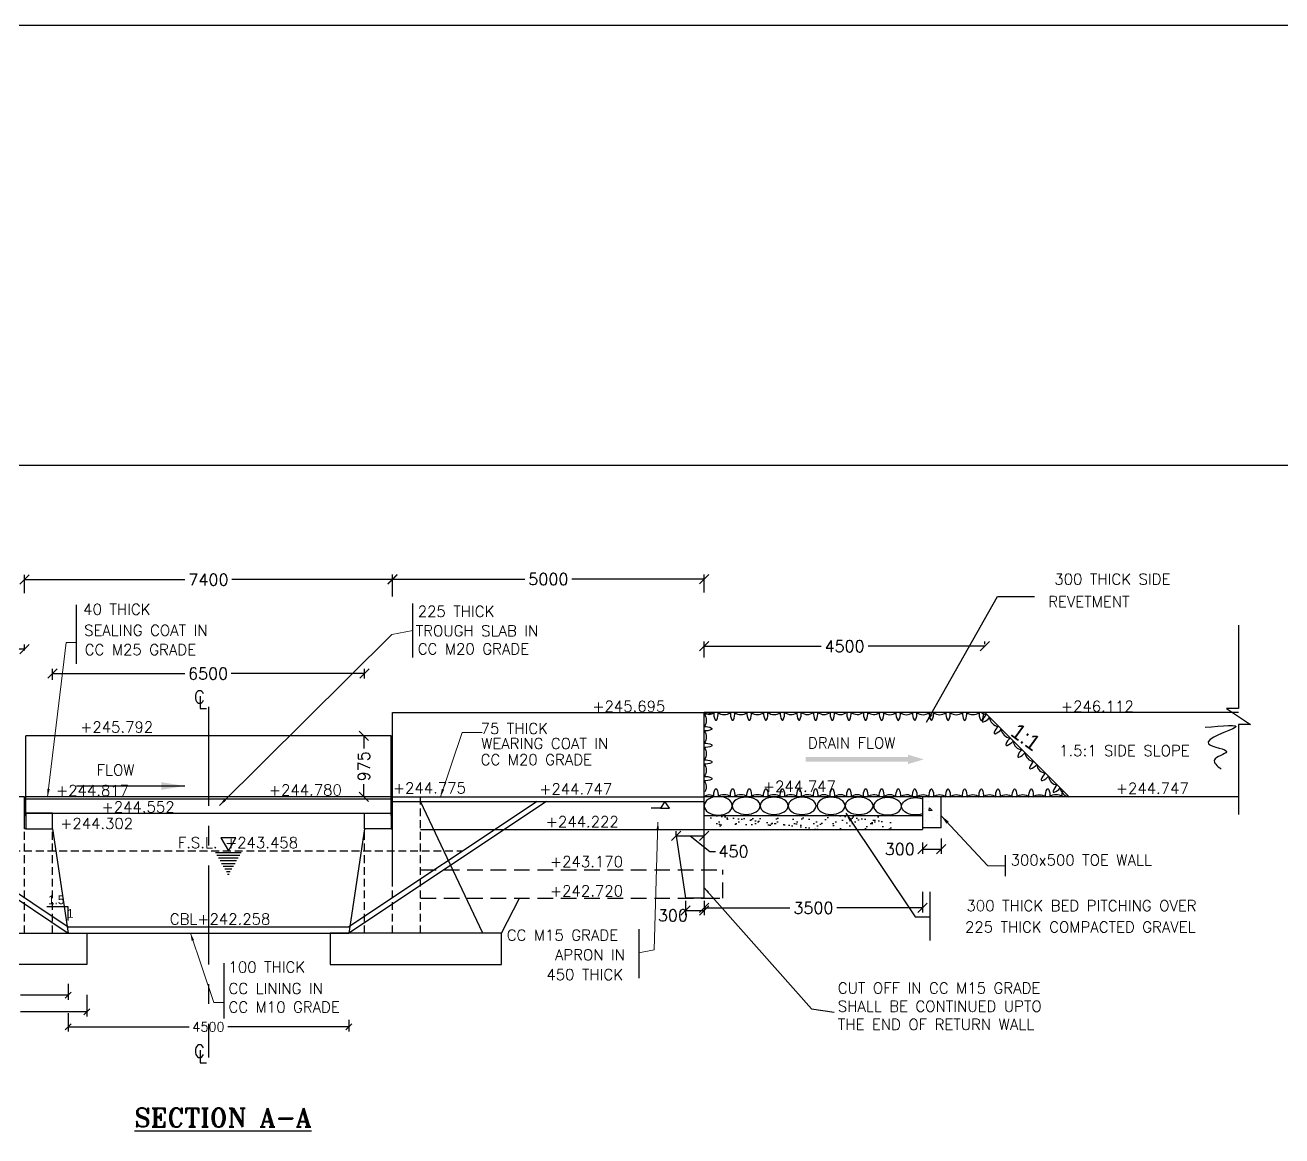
# Model space of a CAD drawing. Header units: inches. Extents: x 97621 to 324919, y -325081 to 89240.
# Drawn here: x 156350 to 176502, y -48402 to -30594 of the extents above; entities that cross this region are included whole.
import ezdxf
from ezdxf.enums import TextEntityAlignment as Align

# ---------------------------------------------------------------- set-up
doc = ezdxf.new("R2010")
doc.units = ezdxf.units.IN
doc.header["$LTSCALE"] = 100
doc.header["$MEASUREMENT"] = 0
doc.header["$PDMODE"] = 3
doc.linetypes.add('CENTER', pattern=[50.8, 31.75, -6.35, 6.35, -6.35])
doc.linetypes.add('DASHED2', pattern=[0.375, 0.25, -0.125])
for name, color, linetype in [('Center Line', 7, 'CENTER'), ('Dim', 7, 'Continuous'), ('HATCH', 8, 'Continuous'), ('HIDDEN LIGHT', 31, 'DASHED2'), ('Text', 7, 'Continuous')]:
    doc.layers.add(name, color=color, linetype=linetype)
doc.styles.add('ROMANS', font='romans')
doc.styles.add('ROMANT', font='romant')
doc.styles.get("Standard").update_dxf_attribs({"font": ''})
doc.styles.get('Standard').set_extended_font_data('Univers Extended')
doc.dimstyles.new('Raj-75', dxfattribs={"dimscale": 75, "dimtxt": 2, "dimasz": 1.25, "dimexe": 1, "dimexo": 0.625, "dimtad": 0, "dimtxsty": 'ROMANS', "dimblk": 'OBLIQUE', "dimcen": 1.25, "dimclrd": 256, "dimclre": 256, "dimclrt": 256, "dimadec": 0, "dimazin": 0, "dimtfac": 1, "dimtmove": 1, "dimatfit": 3, "dimfxl": 1, "dimlwd": -1, "dimlwe": -1, "dimarcsym": 0})
doc.dimstyles.new('SUR', dxfattribs={"dimscale": 50, "dimtxt": 2.5, "dimasz": 2.5, "dimexe": 1.5, "dimexo": 1.5, "dimtad": 1, "dimzin": 12, "dimtxsty": 'ROMANS', "dimcen": 2.5, "dimadec": 0, "dimazin": 0, "dimtfac": 1, "dimtmove": 0, "dimatfit": 3, "dimfxl": 1, "dimlwd": 15, "dimlwe": 15, "dimarcsym": 0})

# ---------------------------------------------------------------- blocks, each defined once
blk = doc.blocks.new('_Oblique')
at = {"color": 0, "linetype": 'ByBlock', "lineweight": -2}
blk.add_line((-0.5, -0.5), (0.5, 0.5), dxfattribs=at)
blk = doc.blocks.new('*D89')
at = {"layer": 'Defpoints', "color": 0, "ltscale": 5, "transparency": 16777216}
for p in [(550, -2566), (-2200, -2718), (-2200, -2884)]:
    blk.add_point(p, dxfattribs=at)
at = {"layer": 'Dim', "ltscale": 5, "transparency": 16777216}
for p, q in [((550, -2612), (550, -2959)), ((-2200, -2765), (-2200, -2959)), ((-2200, -2884), (-1136, -2884)), ((550, -2884), (-514, -2884))]:
    blk.add_line(p, q, dxfattribs=at)
at = {"layer": 'Dim', "ltscale": 5, "transparency": 16777216, "xscale": 93.75, "yscale": 93.75, "zscale": 93.75, "rotation": 180}
blk.add_blockref('_Oblique', (-2200, -2884), dxfattribs=at)
at = {"layer": 'Dim', "ltscale": 5, "transparency": 16777216, "xscale": 93.75, "yscale": 93.75, "zscale": 93.75}
blk.add_blockref('_Oblique', (550, -2884), dxfattribs=at)
at = {"layer": 'Dim', "ltscale": 5, "transparency": 16777216, "insert": (-825, -2884), "char_height": 150, "attachment_point": 5, "style": 'ROMANS'}
blk.add_mtext('2750', dxfattribs=at)
blk = doc.blocks.new('*D90')
at = {"layer": 'Defpoints', "color": 0, "ltscale": 5, "transparency": 16777216}
for p in [(-1900, -2418), (250, -2390), (-1900, -2616)]:
    blk.add_point(p, dxfattribs=at)
at = {"layer": 'Dim', "ltscale": 5, "transparency": 16777216}
for p, q in [((-1900, -2465), (-1900, -2691)), ((-1900, -2616), (-1136, -2616)), ((250, -2616), (-514, -2616)), ((250, -2437), (250, -2691))]:
    blk.add_line(p, q, dxfattribs=at)
at = {"layer": 'Dim', "ltscale": 5, "transparency": 16777216, "xscale": 93.75, "yscale": 93.75, "zscale": 93.75, "rotation": 180}
blk.add_blockref('_Oblique', (-1900, -2616), dxfattribs=at)
at = {"layer": 'Dim', "ltscale": 5, "transparency": 16777216, "xscale": 93.75, "yscale": 93.75, "zscale": 93.75}
blk.add_blockref('_Oblique', (250, -2616), dxfattribs=at)
at = {"layer": 'Dim', "ltscale": 5, "transparency": 16777216, "insert": (-825, -2616), "char_height": 150, "attachment_point": 5, "style": 'ROMANS'}
blk.add_mtext('2150', dxfattribs=at)
blk = doc.blocks.new('*D8')
at = {"layer": 'Defpoints', "color": 0, "transparency": 16777216}
for p in [(156340, -40597), (156340, -40669), (151340, -40827)]:
    blk.add_point(p, dxfattribs=at)
at = {"layer": 'Dim', "transparency": 16777216}
for p, q in [((151340, -40780), (151340, -40522)), ((151340, -40597), (153463, -40597)), ((156340, -40597), (154217, -40597)), ((156340, -40622), (156340, -40522))]:
    blk.add_line(p, q, dxfattribs=at)
at = {"layer": 'Dim', "transparency": 16777216, "xscale": 150, "yscale": 150, "zscale": 150, "rotation": 180}
blk.add_blockref('_Oblique', (151340, -40597), dxfattribs=at)
at = {"layer": 'Dim', "transparency": 16777216, "xscale": 150, "yscale": 150, "zscale": 150}
blk.add_blockref('_Oblique', (156340, -40597), dxfattribs=at)
at = {"layer": 'Dim', "transparency": 16777216, "insert": (153840, -40597), "char_height": 187.5, "attachment_point": 5, "style": 'ROMANS'}
blk.add_mtext('5000', dxfattribs=at)
blk = doc.blocks.new('*D9')
at = {"layer": 'Defpoints', "color": 0, "transparency": 16777216}
for p in [(161790, -40990), (156790, -41135), (161790, -41114)]:
    blk.add_point(p, dxfattribs=at)
at = {"layer": 'Dim', "transparency": 16777216}
for p, q in [((156790, -41089), (156790, -40915)), ((156790, -40990), (158911, -40990)), ((161790, -40990), (159656, -40990)), ((161790, -41068), (161790, -40915))]:
    blk.add_line(p, q, dxfattribs=at)
at = {"layer": 'Dim', "transparency": 16777216, "xscale": 150, "yscale": 150, "zscale": 150, "rotation": 180}
blk.add_blockref('_Oblique', (156790, -40990), dxfattribs=at)
at = {"layer": 'Dim', "transparency": 16777216, "xscale": 150, "yscale": 150, "zscale": 150}
blk.add_blockref('_Oblique', (161790, -40990), dxfattribs=at)
at = {"layer": 'Dim', "transparency": 16777216, "insert": (159284, -40990), "char_height": 187.5, "attachment_point": 5, "style": 'ROMANS'}
blk.add_mtext('6500', dxfattribs=at)
blk = doc.blocks.new('*D10')
at = {"layer": 'Defpoints', "color": 0, "transparency": 16777216}
for p in [(167240, -39476), (162240, -39704), (167240, -39738)]:
    blk.add_point(p, dxfattribs=at)
at = {"layer": 'Dim', "transparency": 16777216}
for p, q in [((162240, -39657), (162240, -39401)), ((162240, -39476), (164363, -39476)), ((167240, -39476), (165117, -39476)), ((167240, -39691), (167240, -39401))]:
    blk.add_line(p, q, dxfattribs=at)
at = {"layer": 'Dim', "transparency": 16777216, "xscale": 150, "yscale": 150, "zscale": 150, "rotation": 180}
blk.add_blockref('_Oblique', (162240, -39476), dxfattribs=at)
at = {"layer": 'Dim', "transparency": 16777216, "xscale": 150, "yscale": 150, "zscale": 150}
blk.add_blockref('_Oblique', (167240, -39476), dxfattribs=at)
at = {"layer": 'Dim', "transparency": 16777216, "insert": (164740, -39476), "char_height": 187.5, "attachment_point": 5, "style": 'ROMANS'}
blk.add_mtext('5000', dxfattribs=at)
blk = doc.blocks.new('*D13')
at = {"layer": 'Defpoints', "color": 0, "transparency": 16777216}
for p in [(166790, -43639), (167240, -43591), (167240, -43639)]:
    blk.add_point(p, dxfattribs=at)
at = {"layer": 'Dim', "transparency": 16777216}
for p, q in [((166790, -43592), (166790, -43516)), ((167240, -43592), (167240, -43516)), ((166790, -43591), (167240, -43591)), ((167015, -43591), (167328, -43841)), ((167328, -43841), (167421, -43841))]:
    blk.add_line(p, q, dxfattribs=at)
at = {"layer": 'Dim', "transparency": 16777216, "xscale": 150, "yscale": 150, "zscale": 150, "rotation": 180}
blk.add_blockref('_Oblique', (166790, -43591), dxfattribs=at)
at = {"layer": 'Dim', "transparency": 16777216, "xscale": 150, "yscale": 150, "zscale": 150}
blk.add_blockref('_Oblique', (167240, -43591), dxfattribs=at)
at = {"layer": 'Dim', "transparency": 16777216, "insert": (167709, -43841), "char_height": 187.5, "attachment_point": 5, "style": 'ROMANS'}
blk.add_mtext('450', dxfattribs=at)
blk = doc.blocks.new('Water Level')
for p, q in [((595, -94), (-595, -94)), ((523, -219), (-523, -219)), ((451, -344), (-451, -344)), ((379, -469), (-379, -469)), ((307, -594), (-307, -594)), ((234, -719), (-234, -719)), ((162, -844), (-162, -844)), ((90, -969), (-90, -969)), ((41, -1094), (-36, -1094))]:
    blk.add_line(p, q)
blk.add_lwpolyline([(342, 592), (-342, 592), (0, 0)], close=True)
blk = doc.blocks.new('*D129')
at = {"layer": 'Defpoints', "color": 0, "transparency": 16777216}
for p in [(182640, -2374), (187140, -2483), (187140, -2640)]:
    blk.add_point(p, dxfattribs=at)
at = {"layer": 'Dim', "transparency": 16777216}
for p, q in [((182640, -2421), (182640, -2715)), ((187140, -2529), (187140, -2715)), ((182640, -2640), (184579, -2640)), ((187140, -2640), (185201, -2640))]:
    blk.add_line(p, q, dxfattribs=at)
at = {"layer": 'Dim', "transparency": 16777216, "xscale": 93.75, "yscale": 93.75, "zscale": 93.75, "rotation": 180}
blk.add_blockref('_Oblique', (182640, -2640), dxfattribs=at)
at = {"layer": 'Dim', "transparency": 16777216, "xscale": 93.75, "yscale": 93.75, "zscale": 93.75}
blk.add_blockref('_Oblique', (187140, -2640), dxfattribs=at)
at = {"layer": 'Dim', "transparency": 16777216, "insert": (184890, -2640), "char_height": 150, "attachment_point": 5, "style": 'ROMANS'}
blk.add_mtext('4500', dxfattribs=at)
blk = doc.blocks.new('*D32')
at = {"layer": 'Defpoints', "color": 0, "transparency": 16777216}
for p in [(161782, -41989), (161982, -41989), (161982, -42964)]:
    blk.add_point(p, dxfattribs=at)
at = {"layer": 'Dim', "transparency": 16777216}
for p, q in [((161935, -41989), (161707, -41989)), ((161782, -41989), (161782, -42189)), ((161782, -42964), (161782, -42765)), ((161935, -42964), (161707, -42964))]:
    blk.add_line(p, q, dxfattribs=at)
at = {"layer": 'Dim', "transparency": 16777216, "xscale": 150, "yscale": 150, "zscale": 150}
for p, rotation in [((161782, -41989), 90), ((161782, -42964), 270)]:
    blk.add_blockref('_Oblique', p, dxfattribs=dict(at, rotation=rotation))
at = {"layer": 'Dim', "transparency": 16777216, "insert": (161782, -42477), "char_height": 187.5, "attachment_point": 5, "rotation": 90, "style": 'ROMANS'}
blk.add_mtext('975', dxfattribs=at)
blk = doc.blocks.new('*D68')
at = {"layer": 'Defpoints', "color": 0, "transparency": 16777216}
for p in [(166940, -44587), (167240, -44587), (167240, -44787)]:
    blk.add_point(p, dxfattribs=at)
at = {"layer": 'Dim', "transparency": 16777216}
for p, q in [((166940, -44634), (166940, -44862)), ((167240, -44634), (167240, -44862)), ((166940, -44787), (167240, -44787))]:
    blk.add_line(p, q, dxfattribs=at)
at = {"layer": 'Dim', "transparency": 16777216, "xscale": 150, "yscale": 150, "zscale": 150, "rotation": 180}
blk.add_blockref('_Oblique', (166940, -44787), dxfattribs=at)
at = {"layer": 'Dim', "transparency": 16777216, "xscale": 150, "yscale": 150, "zscale": 150}
blk.add_blockref('_Oblique', (167240, -44787), dxfattribs=at)
at = {"layer": 'Dim', "transparency": 16777216, "insert": (166738, -44868), "char_height": 187.5, "attachment_point": 5, "style": 'ROMANS'}
blk.add_mtext('300', dxfattribs=at)
blk = doc.blocks.new('*D70')
at = {"layer": 'Defpoints', "color": 0, "transparency": 16777216}
for p in [(162240, -39484), (156340, -39749), (162240, -39803)]:
    blk.add_point(p, dxfattribs=at)
at = {"layer": 'Dim', "transparency": 16777216}
for p, q in [((156340, -39702), (156340, -39409)), ((156340, -39484), (158913, -39484)), ((162240, -39484), (159667, -39484)), ((162240, -39756), (162240, -39409))]:
    blk.add_line(p, q, dxfattribs=at)
at = {"layer": 'Dim', "transparency": 16777216, "xscale": 150, "yscale": 150, "zscale": 150, "rotation": 180}
blk.add_blockref('_Oblique', (156340, -39484), dxfattribs=at)
at = {"layer": 'Dim', "transparency": 16777216, "xscale": 150, "yscale": 150, "zscale": 150}
blk.add_blockref('_Oblique', (162240, -39484), dxfattribs=at)
at = {"layer": 'Dim', "transparency": 16777216, "insert": (159290, -39484), "char_height": 187.5, "attachment_point": 5, "style": 'ROMANS'}
blk.add_mtext('7400', dxfattribs=at)
blk = doc.blocks.new('*D79')
at = {"layer": 'Defpoints', "color": 0, "transparency": 16777216}
for p in [(170740, -43654), (171040, -43587), (171040, -43805)]:
    blk.add_point(p, dxfattribs=at)
at = {"layer": 'Dim', "transparency": 16777216}
for p, q in [((170740, -43701), (170740, -43880)), ((171040, -43634), (171040, -43880)), ((170740, -43805), (171040, -43805))]:
    blk.add_line(p, q, dxfattribs=at)
at = {"layer": 'Dim', "transparency": 16777216, "xscale": 150, "yscale": 150, "zscale": 150, "rotation": 180}
blk.add_blockref('_Oblique', (170740, -43805), dxfattribs=at)
at = {"layer": 'Dim', "transparency": 16777216, "xscale": 150, "yscale": 150, "zscale": 150}
blk.add_blockref('_Oblique', (171040, -43805), dxfattribs=at)
at = {"layer": 'Dim', "transparency": 16777216, "insert": (170375, -43805), "char_height": 187.5, "attachment_point": 5, "style": 'ROMANS'}
blk.add_mtext('300', dxfattribs=at)
blk = doc.blocks.new('*D77')
at = {"layer": 'Defpoints', "color": 0, "transparency": 16777216}
for p in [(170740, -44442), (167240, -44701, 0), (167240, -44747)]:
    blk.add_point(p, dxfattribs=at)
at = {"layer": 'Dim', "transparency": 16777216}
for p, q in [((170740, -44489), (170740, -44822)), ((167240, -44747), (168613, -44747)), ((167240, -44748), (167240, -44822)), ((170740, -44747), (169367, -44747))]:
    blk.add_line(p, q, dxfattribs=at)
at = {"layer": 'Dim', "transparency": 16777216, "xscale": 150, "yscale": 150, "zscale": 150, "rotation": 180}
blk.add_blockref('_Oblique', (167240, -44747), dxfattribs=at)
at = {"layer": 'Dim', "transparency": 16777216, "xscale": 150, "yscale": 150, "zscale": 150}
blk.add_blockref('_Oblique', (170740, -44747), dxfattribs=at)
at = {"layer": 'Dim', "transparency": 16777216, "insert": (168990, -44747), "char_height": 187.5, "attachment_point": 5, "style": 'ROMANS'}
blk.add_mtext('3500', dxfattribs=at)
blk = doc.blocks.new('*D78')
at = {"layer": 'Defpoints', "color": 0, "transparency": 16777216}
for p in [(167240, -40551), (171740, -40566), (167240, -40780)]:
    blk.add_point(p, dxfattribs=at)
at = {"layer": 'Dim', "transparency": 16777216}
for p, q in [((167240, -40733), (167240, -40476)), ((171740, -40519), (171740, -40476)), ((167240, -40551), (169113, -40551)), ((171740, -40551), (169867, -40551))]:
    blk.add_line(p, q, dxfattribs=at)
at = {"layer": 'Dim', "transparency": 16777216, "xscale": 150, "yscale": 150, "zscale": 150, "rotation": 180}
blk.add_blockref('_Oblique', (167240, -40551), dxfattribs=at)
at = {"layer": 'Dim', "transparency": 16777216, "xscale": 150, "yscale": 150, "zscale": 150}
blk.add_blockref('_Oblique', (171740, -40551), dxfattribs=at)
at = {"layer": 'Dim', "transparency": 16777216, "insert": (169490, -40551), "char_height": 187.5, "attachment_point": 5, "style": 'ROMANS'}
blk.add_mtext('4500', dxfattribs=at)
blk = doc.blocks.new('A$C61032902')
at = {"linetype": 'Continuous', "ltscale": 5}
blk.add_line((-1900, -1625), (-900, 490), dxfattribs=at)
at = {"linetype": 'DASHED2', "ltscale": 5}
for p, q in [((-900, -1625), (-900, 565)), ((-450, -1625), (-450, 50)), ((0, -1625), (0, 50))]:
    blk.add_line(p, q, dxfattribs=at)
at = {"ltscale": 5}
for p, q in [((-430, 300), (-430, 565)), ((0, 50), (250, -1625))]:
    blk.add_line(p, q, dxfattribs=at)
blk.add_lwpolyline([(-430, 50), (-450, 50), (-450, 565), (-900, 565)], dxfattribs=at)
for points in [[(0, 300), (-430, 300), (-430, 50), (0, 50)], [(550, -2125), (-2200, -2125), (-2200, -1625), (550, -1625)]]:
    blk.add_lwpolyline(points, close=True, dxfattribs=at)
at = {"layer": 'Dim', "ltscale": 5}
for base, p1, p2, picture, middle in [((-1900, -2616.093), (250, -2390.438), (-1900, -2417.731), '*D90', (-825, -2616.093)), ((-2200, -2884.138), (550, -2565.506), (-2200, -2717.945), '*D89', (-825, -2884.138))]:
    dim = blk.add_linear_dim(base=base, p1=p1, p2=p2, angle=180, dimstyle='Raj-75', dxfattribs=at)
    dim.commit()
    dim.dimension.update_dxf_attribs({"geometry": picture, "text_midpoint": middle})
blk = doc.blocks.new('canal sec')
at = {"color": 30}
for p, q in [((182640.177, -1037.053), (187140.177, -1037.053)), ((182640.177, -1137.053), (187140.177, -1137.053))]:
    blk.add_line(p, q, dxfattribs=at)
at = {"layer": 'Dim'}
for p, q in [((179472.177, 974.947), (182640.177, -1137.053)), ((179622.177, 974.947), (182640.177, -1037.053)), ((190308.177, 974.947), (187140.177, -1137.053)), ((190158.177, 974.947), (187140.177, -1037.053))]:
    blk.add_line(p, q, dxfattribs=at)
blk.add_lwpolyline([(182299.987, -712.764), (182635.987, -712.764), (182635.987, -936.764)], dxfattribs=at)
at = {"layer": 'HIDDEN LIGHT', "color": 4, "ltscale": 5}
blk.add_line((180810.177, 182.947), (188970.177, 182.947), dxfattribs=at)
at = {"layer": 'HATCH', "xscale": 0.3499999999985448, "yscale": 0.3500000000003638, "zscale": 0.35}
blk.add_blockref('Water Level', (185208.648, 182.947), dxfattribs=at)
at = {"color": 30}
for s, p in [('1.5', (182317.88, -673.691)), (' 1', (182568.823, -892.032))]:
    blk.add_text(s, height=140, dxfattribs=at).set_placement(p)
at = {"layer": 'Text', "color": 4, "style": 'ROMANS'}
blk.add_text('F.S.L. +243.458', height=175, dxfattribs=at).set_placement((184398.498, 225.465))
at = {"layer": 'Text', "insert": (185882.089, -825.26), "char_height": 175, "width": 3027.28401, "attachment_point": 3, "style": 'ROMANS'}
blk.add_mtext('CBL+242.258', dxfattribs=at)
at = {"layer": 'Dim'}
dim = blk.add_linear_dim(base=(187140.177, -2640.028), p1=(182640.177, -2373.831), p2=(187140.177, -2482.603), dimstyle='Raj-75', override={"dimfxl": 150}, dxfattribs=at)
dim.commit()
dim.dimension.update_dxf_attribs({"geometry": '*D129', "text_midpoint": (184890.177, -2640.028)})

msp = doc.modelspace()

# ---------------------------------------------------------------- hatches: boundary and pattern name
at = {"layer": 'Dim'}
msp.add_hatch(color=0, dxfattribs=at).paths.add_polyline_path([(170758.603, -42366.079), (170508.73, -42291.079), (170508.73, -42329.224), (168866.058, -42329.224), (168866.058, -42404.224), (170508.73, -42404.224), (170508.73, -42441.079)])
h = msp.add_hatch(dxfattribs=at)
h.set_pattern_fill('AR-SAND', color=0, scale=100, style=0)
h.set_pattern_definition([(142.5, (311177.05, -14812.77), (6.29934, 192.68238), [0, -152, 0, -170, 0, -162.5]), (172.5, (311177.05, -14812.77), (-176.97767, 282.2146), [0, -82, 0, -137, 0, -52.5]), (212.5, (311300.05, -14812.77), (-311.41419, 0.5659), [0, -50, 0, -180, 0, -235]), (222.5, (311300.05, -14812.77), (-300.61266, 87.76756), [0, -25, 0, -118, 0, -135])])
h.paths.add_polyline_path([(167240.007, -43489.081), (167240.007, -43264.081), (170240.007, -43264.082), (170240.007, -43489.082)])

# ---------------------------------------------------------------- linework, layer by layer
at = {"color": 0, "ltscale": 5}
for p, q in [((162240.007, -41614.1), (167240.007, -41614.1)), ((162240.007, -44342.082), (162240.007, -41614.1)), ((167240.004, -44589.063, -0.034), (167240.007, -41614.1)), ((156360.007, -43274.082), (156360.007, -41989.082)), ((162220.007, -41989.082), (156360.007, -41989.082)), ((162220.007, -43264.082), (162220.007, -41989.082)), ((162240.007, -42964.082), (156360.007, -42964.082)), ((162240.007, -42964.082), (156360.007, -42964.082)), ((162240.007, -43004.082), (156360.007, -43004.082)), ((162220.007, -43229.082), (162220.007, -42964.082)), ((162240.007, -42964.1), (167240.007, -42964.1)), ((162240.007, -43039.1), (167240.007, -43039.1)), ((156360.007, -43229.082), (162240.007, -43229.082)), ((161790.007, -43479.082), (161540.007, -45154.082)), ((162690.007, -43489.1), (167240.007, -43489.1))]:
    msp.add_line(p, q, dxfattribs=at)
at = {"color": 0, "linetype": 'DASHED2', "ltscale": 5}
for p, q in [((162690.007, -45154.082), (162690.007, -42964.082)), ((161790.007, -45154.082), (161790.007, -43479.082)), ((162240.007, -45154.082), (162240.007, -43479.082))]:
    msp.add_line(p, q, dxfattribs=at)
at = {"color": 0, "linetype": 'Continuous', "ltscale": 5}
msp.add_line((163690.007, -45154.082), (162690.007, -43039.1), dxfattribs=at)
at = {"color": 0, "linetype": 'DASHED2', "ltscale": 10}
for p, q in [((162690.007, -44139.082), (167540.007, -44139.082)), ((167540.007, -44589.061, -0.037), (167540.007, -44139.082)), ((162690.007, -44589.082), (167540.007, -44589.082)), ((167240.004, -44589.063, -0.034), (167540.004, -44589.063, -0.034))]:
    msp.add_line(p, q, dxfattribs=at)
at = {"color": 0, "ltscale": 5}
for points in [[(175804.505, -40212.431), (175804.505, -41550.601), (175615.95, -41550.601), (175998.402, -41808.095), (175804.505, -41808.095), (175804.505, -43248.487)], [(162220.007, -43479.082), (162240.007, -43479.082), (162240.007, -42964.082), (162690.007, -42964.082)]]:
    msp.add_lwpolyline(points, dxfattribs=at)
for points in [[(161790.007, -43229.082), (162220.007, -43229.082), (162220.007, -43479.082), (161790.007, -43479.082)], [(161240.007, -45654.082), (163990.007, -45654.082), (163990.007, -45154.082), (161240.007, -45154.082)]]:
    msp.add_lwpolyline(points, close=True, dxfattribs=at)
at = {"layer": 'Center Line', "color": 0, "ltscale": 0.5}
msp.add_line((159290.007, -41525.02), (159290.007, -47147.067), dxfattribs=at)
at = {"layer": 'Dim', "color": 3}
msp.add_line((97621.015, -30593.6), (324919.168, -30593.6), dxfattribs=at)
at = {"layer": 'Dim', "color": 0, "ltscale": 5}
for p, q in [((157174.795, -40834.769), (157174.795, -39889.556)), ((162569.163, -40732.527), (162569.163, -39864.596)), ((166193.112, -45086.804), (166193.112, -45874.673)), ((159542.96, -46518.073), (159542.96, -45635.699))]:
    msp.add_line(p, q, dxfattribs=at)
at = {"layer": 'Dim', "color": 0}
for p, q in [((175804.505, -41614.1, -0.875), (167240.007, -41614.1, 0.014)), ((173089.988, -42964.082, -0.453), (171740.007, -41614.1, -0.453)), ((175804.505, -42964.082, -0.368), (167240.007, -42964.082)), ((170740.007, -42964.068, 0.081), (170740.007, -43489.082, -0.155)), ((170798.469, -43047.292, -0.27), (170798.469, -43047.292, -0.27)), ((170838.165, -43043.062, -0.27), (170838.165, -43043.062, -0.27)), ((171040.007, -43464.082, -0.145), (171040.007, -42964.082, -0.034)), ((167240.046, -43264.081, -0.034), (170740.003, -43264.082, -0.27)), ((170773.194, -43159.706, -0.27), (170773.194, -43159.706, -0.27)), ((170835.421, -43180.639, 0.122), (170835.421, -43180.639, 0.122)), ((170847.461, -43191.237, 0.122), (170852.985, -43143.752, 0.122)), ((170892.01, -43184.32, 0.122), (170847.542, -43191.216, 0.122)), ((170892.01, -43184.32, 0.122), (170853.066, -43143.732, 0.122)), ((170907.103, -43299.43, -0.427), (170907.103, -43299.43, -0.427)), ((170977.695, -43267.376, -0.427), (170977.695, -43267.376, -0.427)), ((167240.007, -43489.081, -0.034), (170740.007, -43489.082, -0.155)), ((171040.007, -43464.082, -0.134), (170740.007, -43464.082, -0.122)), ((170787.269, -43353.261, -0.427), (170787.269, -43353.261, -0.427)), ((166790.007, -43592.207), (166940.004, -44589.063, -0.034)), ((172072.697, -44240.518, -0.427), (172072.697, -43901.745, -0.427)), ((170864.243, -45267.274, -0.191), (170864.243, -44491.579, -0.191)), ((163990.007, -45154.082), (164278.784, -44589.082)), ((167240.004, -44589.063, -0.034), (166940.004, -44589.063, -0.034))]:
    msp.add_line(p, q, dxfattribs=at)
msp.add_lwpolyline([(142330.9, -37646.654), (202008.232, -37646.654), (202008.232, -74325.878), (142330.9, -74325.878)], close=True, dxfattribs=at)
for points, elevation in [([(167362.842, -41614.1, -0.178517342), (167356.319, -41620.953, -0.144729543), (167237.961, -41641.184, -0.346456746), (167238.695, -41839.415, -0.144729543), (167356.396, -41863.175, -0.6124826), (167356.032, -41887.53, -0.144729543), (167237.673, -41907.761, -0.346456746), (167238.408, -42105.992, -0.144729543), (167356.109, -42129.752, -0.6124826), (167355.745, -42154.107, -0.144729543), (167237.386, -42174.337, -0.346456746), (167238.12, -42372.569, -0.144729543), (167355.821, -42396.329, -0.6124826), (167355.457, -42420.684, -0.144729543), (167237.098, -42440.914, -0.346456746), (167237.833, -42639.146, -0.144729543), (167355.534, -42662.905, -0.6124826), (167355.17, -42687.26, -0.144729543), (167236.811, -42707.491, -0.296847522), (167253.153, -42881.555)], 0.344), ([(167249.901, -41614.388, 0.430563342), (167392.265, -41614.388, 0.144729543), (167416.025, -41732.089, 0.6124826), (167440.38, -41731.725, 0.144729543), (167460.61, -41613.366, 0.346456746), (167658.842, -41614.1, 0.144729543), (167682.602, -41731.801, 0.6124826), (167706.957, -41731.437, 0.144729543), (167727.187, -41613.078, 0.346456746), (167925.419, -41613.813, 0.144729543), (167949.178, -41731.514, 0.6124826), (167973.533, -41731.15, 0.144729543), (167993.764, -41612.791, 0.346456746), (168191.996, -41613.525, 0.144729543), (168215.755, -41731.226, 0.6124826), (168240.11, -41730.862, 0.144729543), (168260.341, -41612.504, 0.346456746), (168458.572, -41613.238, 0.144729543), (168482.332, -41730.939, 0.6124826), (168506.687, -41730.575, 0.144729543), (168526.917, -41612.216, 0.346456746), (168725.149, -41612.951, 0.144729543), (168748.909, -41730.652, 0.6124826), (168773.264, -41730.287, 0.144729543), (168793.494, -41611.929, 0.346456746), (168991.726, -41612.663, 0.144729543), (169015.486, -41730.364, 0.6124826), (169039.841, -41730, 0.144729543), (169060.071, -41611.641, 0.346456746), (169258.303, -41612.376, 0.144729543), (169282.062, -41730.077, 0.6124826), (169306.417, -41729.713, 0.144729543), (169326.648, -41611.354, 0.346456746), (169524.88, -41612.088, 0.144729543), (169548.639, -41729.789, 0.6124826), (169572.994, -41729.425, 0.144729543), (169593.225, -41611.066, 0.346456746), (169791.456, -41611.801, 0.144729543), (169815.216, -41729.502, 0.6124826), (169839.571, -41729.138, 0.144729543), (169859.801, -41610.779, 0.323759272), (170047.412, -41619.136, 0.323759272)], -0.03), ([(170047.918, -41616.559, 0.144729543), (170071.677, -41734.26, 0.6124826), (170096.032, -41733.896, 0.144729543), (170116.263, -41615.537, 0.346456746), (170314.494, -41616.272, 0.144729543), (170338.254, -41733.973, 0.6124826), (170362.609, -41733.609, 0.144729543), (170382.84, -41615.25, 0.346456746), (170581.071, -41615.984, 0.144729543), (170604.831, -41733.685, 0.6124826), (170629.186, -41733.321, 0.144729543), (170649.416, -41614.963, 0.346456746), (170847.648, -41615.697, 0.144729543), (170871.408, -41733.398, 0.6124826), (170895.763, -41733.034, 0.144729543), (170915.993, -41614.675, 0.346456746), (171114.225, -41615.41, 0.144729543), (171137.984, -41733.111, 0.6124826), (171162.339, -41732.746, 0.144729543), (171182.57, -41614.388, 0.346456746), (171380.802, -41615.122, 0.144729543), (171404.561, -41732.823, 0.6124826), (171428.916, -41732.459, 0.144729543), (171449.147, -41614.1, 0.346456746), (171647.378, -41614.835, 0.144729543), (171671.138, -41732.536, 0.6124826), (171695.493, -41732.172, 0.113736856), (171717.199, -41639.573, 0.113736856)], -0.423), ([(171683.491, -41614.1, 0.14126938), (171765.218, -41648.73, 0.144729543), (171698.989, -41748.888, 0.6124826), (171716.502, -41765.818, 0.144729543), (171814.362, -41696.238, 0.346456746), (171954.29, -41836.653, 0.144729543), (171888.061, -41936.811, 0.6124826), (171905.574, -41953.741, 0.144729543), (172003.434, -41884.161, 0.346456746), (172143.362, -42024.576, 0.144729543), (172077.133, -42124.734, 0.6124826), (172094.646, -42141.664, 0.144729543), (172192.506, -42072.084, 0.346456746), (172332.434, -42212.499, 0.144729543), (172266.205, -42312.657, 0.6124826), (172283.718, -42329.587, 0.144729543), (172381.578, -42260.007, 0.346456746), (172521.506, -42400.422, 0.144729543), (172455.277, -42500.58, 0.6124826), (172472.79, -42517.51, 0.144729543), (172570.65, -42447.93, 0.346456746), (172710.578, -42588.345, 0.144729543), (172644.349, -42688.503, 0.6124826), (172661.862, -42705.433, 0.144729543), (172759.722, -42635.853, 0.346456746), (172899.65, -42776.268, 0.144729543), (172833.421, -42876.426, 0.6124826), (172850.934, -42893.356, 0.144729543), (172948.794, -42823.776, 0.34490229), (173087.839, -42964.082, 0.34490229)], -0.811), ([(167249.901, -42960.76, -0.430563342), (167392.265, -42960.76, -0.144729543), (167416.025, -42843.059, -0.6124826), (167440.38, -42843.423, -0.144729543), (167460.61, -42961.782, -0.346456746), (167658.842, -42961.048, -0.144729543), (167682.602, -42843.347, -0.6124826), (167706.957, -42843.711, -0.144729543), (167727.187, -42962.07, -0.346456746), (167925.419, -42961.335, -0.144729543), (167949.178, -42843.634, -0.6124826), (167973.533, -42843.998, -0.144729543), (167993.764, -42962.357, -0.346456746), (168191.996, -42961.623, -0.144729543), (168215.755, -42843.922, -0.6124826), (168240.11, -42844.286, -0.144729543), (168260.341, -42962.644, -0.346456746), (168458.572, -42961.91, -0.144729543), (168482.332, -42844.209, -0.6124826), (168506.687, -42844.573, -0.144729543), (168526.917, -42962.932, -0.346456746), (168725.149, -42962.197, -0.144729543), (168748.909, -42844.496, -0.6124826), (168773.264, -42844.861, -0.144729543), (168793.494, -42963.219, -0.346456746), (168991.726, -42962.485, -0.144729543), (169015.486, -42844.784, -0.6124826), (169039.841, -42845.148, -0.144729543), (169060.071, -42963.507, -0.346456746), (169258.303, -42962.772, -0.144729543), (169282.062, -42845.071, -0.6124826), (169306.417, -42845.435, -0.144729543), (169326.648, -42963.794, -0.346456746), (169524.88, -42963.06, -0.144729543), (169548.639, -42845.359, -0.6124826), (169572.994, -42845.723, -0.144729543), (169593.225, -42964.082, -0.346456746), (169791.456, -42963.347, -0.144729543), (169815.216, -42845.646, -0.6124826), (169839.571, -42846.01, -0.144729543), (169859.801, -42964.369, -0.323759272), (170047.412, -42956.012, -0.323759272)], -0.203), ([(170047.918, -42963.06, -0.144729543), (170071.677, -42845.359, -0.6124826), (170096.032, -42845.723, -0.144729543), (170116.263, -42964.082, -0.346456746), (170314.494, -42963.347, -0.144729543), (170338.254, -42845.646, -0.6124826), (170362.609, -42846.01, -0.144729543), (170382.84, -42964.369, -0.346456746), (170581.071, -42963.635, -0.144729543), (170604.831, -42845.934, -0.6124826), (170629.186, -42846.298, -0.144729543), (170649.416, -42964.656, -0.346456746), (170847.648, -42963.922, -0.144729543), (170871.408, -42846.221, -0.6124826), (170895.763, -42846.585, -0.144729543), (170915.993, -42964.944, -0.346456746), (171114.225, -42964.21, -0.144729543), (171137.985, -42846.509, -0.6124826), (171162.34, -42846.873, -0.144729543), (171182.57, -42965.231, -0.346456746), (171380.802, -42964.497, -0.144729543), (171404.561, -42846.796, -0.6124826), (171428.916, -42847.16, -0.144729543), (171449.147, -42965.519, -0.346456746), (171647.378, -42964.784, -0.144729543), (171671.138, -42847.083, -0.6124826), (171695.493, -42847.447, -0.144729543), (171715.724, -42965.806, -0.346456746), (171913.955, -42965.072, -0.144729543), (171937.715, -42847.371, -0.6124826), (171962.07, -42847.735, -0.144729543), (171982.3, -42966.094, -0.346456746), (172180.532, -42965.359, -0.144729543), (172204.292, -42847.658, -0.6124826), (172228.647, -42848.022, -0.144729543), (172248.877, -42966.381, -0.346456746), (172447.109, -42965.647, -0.144729543), (172470.869, -42847.946, -0.6124826), (172495.223, -42848.31, -0.144729543), (172515.454, -42966.669, -0.346456746), (172713.686, -42965.934, -0.014770437), (172712.951, -42953.447)], -0.123), ([(172713.457, -42960.495, -0.144729543), (172737.216, -42842.794, -0.6124826), (172761.571, -42843.158, -0.144729543), (172781.802, -42961.517, -0.346456746), (172980.034, -42960.783, -0.113134724), (172992.959, -42867.052, -0.113134724)], -0.044)]:
    msp.add_lwpolyline(points, format="xyb", dxfattribs=dict(at, elevation=elevation))
msp.add_lwpolyline([(166537.637, -43150.434), (166682.997, -43150.434), (166610.317, -43039.1), (166537.637, -43150.434), (166389.021, -43150.434)], dxfattribs=at)
at = {"layer": 'Dim', "color": 0, "extrusion": (0, 0, -1)}
for centre, ratio in [((167464.121, -43110.582, -0.034), 0.66470108), ((167912.304, -43110.582, -0.034), 0.619110676), ((168360.486, -43110.582, -0.034), 0.619110676), ((168808.669, -43110.99, -0.034), 0.619110676), ((169273.902, -43110.582, -0.034), 0.619110676), ((169722.085, -43110.99, -0.034), 0.619110676), ((170180.682, -43118.036, -0.034), 0.619110676)]:
    msp.add_ellipse(centre, major_axis=(224.091, 0), ratio=ratio, dxfattribs=at)
msp.add_ellipse((170628.865, -43118.444, -0.034), major_axis=(-224.091, 0), ratio=0.619110676, start_param=4.193436935, end_param=8.372933737, dxfattribs=at)
at = {"layer": 'Text', "color": 0, "start_tangent": (-0.508699449, 0.860944174)}
msp.add_spline([(175272.902, -41851.739), (175759.967, -41851.739), (175328.042, -42118.02), (175612.929, -42246.57), (175419.941, -42375.119), (175530.22, -42522.033)], degree=3, dxfattribs=at)

# ---------------------------------------------------------------- block references
at = {"layer": 'Dim', "color": 0}
msp.add_blockref('A$C61032902', (156790.007, -43529.082), dxfattribs=at)
at = {"layer": 'Text', "color": 0}
msp.add_blockref('canal sec', (-25600.169, -44014.029), dxfattribs=at)

# ---------------------------------------------------------------- texts
at = {"color": 0, "style": 'ROMANS'}
for s, p in [('C', (159053.931, -41465.616)), ('L', (159121.383, -41551.978)), ('C', (159053.931, -47143.989)), ('L', (159121.383, -47230.351))]:
    msp.add_text(s, height=200, dxfattribs=at).set_placement(p)
at = {"layer": 'Dim', "color": 0, "insert": (172395.341, -42008.724, -0.453), "char_height": 250, "attachment_point": 5, "rotation": 323.995462}
msp.add_mtext('1:1', dxfattribs=at)
at = {"layer": 'Text', "color": 0, "style": 'ROMANS'}
for s, p in [('300 THICK SIDE', (174714.205, -39564.084, -0.015)), ('REVETMENT', (174060.177, -39925.196, -0.015)), ('+244.222', (165868.506, -43453.45)), ('+243.170', (165936.594, -44093.615)), ('+242.720', (165936.594, -44562.279)), ('300 THICK BED PITCHING OVER', (175135.106, -44799.31, -0.191)), ('225 THICK COMPACTED GRAVEL', (175118.44, -45141.016, -0.191))]:
    msp.add_text(s, height=175, dxfattribs=at).set_placement(p, align=Align.RIGHT)
for s, p in [('40 THICK', (157281.425, -40046.762)), ('225 THICK', (162645.401, -40080.982)), ('SEALING COAT IN', (157296.066, -40383.676)), ('TROUGH SLAB IN', (162613.401, -40392.382)), ('CC M25 GRADE', (157305.412, -40693.897)), ('CC M20 GRADE', (162645.401, -40682.502)), ('75 THICK', (163654.506, -41957.935)), ('WEARING COAT IN', (163662.839, -42199.276)), ('DRAIN FLOW', (168903.764, -42189.355, 0.122)), ('CC M20 GRADE', (163654.506, -42457.394)), ('300x500 TOE WALL', (172152.441, -44067.703, -1.177)), ('CC M15 GRADE', (164072.921, -45271.446)), ('APRON IN', (164845.259, -45586.826)), ('100 THICK', (159611.008, -45783.684)), ('450 THICK', (164708.596, -45903.376)), ('CC LINING IN', (159611.008, -46127.05)), ('CC M10 GRADE', (159611.008, -46425.233))]:
    msp.add_text(s, height=175, dxfattribs=at).set_placement(p)
at = {"layer": 'Text', "color": 0}
for s, height, style, p in [('+245.695', 175, 'ROMANS', (166031.272, -41656.26)), ('+246.112', 175, 'ROMANS', (173543.942, -41656.26)), ('+245.792', 175, 'ROMANS', (157818.139, -41988.351)), ('1.5:1 SIDE SLOPE', 175, 'ROMANS', (173977.034, -42366.447)), ('FLOW', 175, 'ROMANS', (157801.319, -42677.709)), ('+244.747', 175, 'ROMANS', (168764.982, -42938.518)), ('+244.780', 175, 'ROMANS', (160843.426, -42997.625)), ('+244.775', 175, 'ROMANS', (162832.881, -42964.1)), ('+244.747', 175, 'ROMANS', (165179.905, -42981.385)), ('+244.747', 175, 'ROMANS', (174424.527, -42971.115)), ('%%uSECTION A-A', 300, 'ROMANT', (159523.154, -48349.406))]:
    msp.add_text(s, height=height, dxfattribs=dict(at, style=style)).set_placement(p, align=Align.BOTTOM_CENTER)
at = {"layer": 'Text', "color": 0, "style": 'ROMANS'}
for s, p in [('+244.817', (158015.896, -42864.785)), ('+244.552', (158747.539, -43129.785)), ('+244.302', (158081.815, -43394.092))]:
    msp.add_text(s, height=175, dxfattribs=at).set_placement(p, align=Align.MIDDLE_RIGHT)
at = {"layer": 'Text', "color": 0, "insert": (169381.17, -45945.026, -0.034), "char_height": 175, "attachment_point": 1, "style": 'ROMANS'}
msp.add_mtext('CUT OFF IN CC M15 GRADE \\PSHALL BE CONTINUED UPTO \\PTHE END OF RETURN WALL', dxfattribs=at)

# ---------------------------------------------------------------- dimensions: what is measured, and where the dimension line sits
at = {"layer": 'Dim', "color": 0}
dim = msp.add_linear_dim(base=(162240.007, -39483.623), p1=(156340.007, -39748.915), p2=(162240.007, -39803.076), text='7400', dimstyle='Raj-75', override={"dimtxt": 2.5, "dimasz": 2}, dxfattribs=at)
dim.commit()
dim.dimension.update_dxf_attribs({"geometry": '*D70', "text_midpoint": (159290.007, -39483.623)})
for base, p1, p2, picture, middle in [((167240.007, -39475.989), (162240.007, -39703.885), (167240.007, -39737.982), '*D10', (164740.007, -39475.989)), ((156340.007, -40596.727), (151340.007, -40826.638), (156340.007, -40668.654), '*D8', (153840.007, -40596.727))]:
    dim = msp.add_linear_dim(base=base, p1=p1, p2=p2, dimstyle='Raj-75', override={"dimtxt": 2.5, "dimasz": 2}, dxfattribs=at)
    dim.commit()
    dim.dimension.update_dxf_attribs({"geometry": picture, "text_midpoint": middle})
for base, p1, p2, angle, picture, middle in [((167240.007, -40551.285), (171740.007, -40565.849), (167240.007, -40779.763), 180, '*D78', (169490.007, -40551.285)), ((161782.007, -41989.082), (161981.959, -42964.082), (161981.959, -41989.082), 90, '*D32', (161782.007, -42476.582)), ((167240.007, -44746.934, -0.015), (170740.007, -44442.103, -0.015), (167240.007, -44701.326), 180, '*D77', (168990.007, -44746.934, -0.015))]:
    dim = msp.add_linear_dim(base=base, p1=p1, p2=p2, angle=angle, dimstyle='Raj-75', override={"dimtxt": 2.5, "dimasz": 2}, dxfattribs=at)
    dim.commit()
    dim.dimension.update_dxf_attribs({"geometry": picture, "text_midpoint": middle})
dim = msp.add_linear_dim(base=(161790.007, -40990.023), p1=(156790.007, -41135.486), p2=(161790.007, -41114.467), text='6500', dimstyle='Raj-75', override={"dimtxt": 2.5, "dimasz": 2}, dxfattribs=at)
dim.commit()
dim.dimension.update_dxf_attribs({"geometry": '*D9', "text_midpoint": (159283.5, -40990.023), "dimtype": 160})
for base, p1, p2, picture, middle in [((167240.007, -43591.327), (166790.007, -43639.082), (167240.007, -43639.082), '*D13', (167468.292, -43840.644)), ((171040.007, -43805.259, -0.427), (170740.007, -43654.089, -0.427), (171040.007, -43587.421, -0.427), '*D79', (170374.956, -43805.259, -0.427)), ((167240.002, -44786.751, -0.034), (166940.002, -44587.383, -0.034), (167240.002, -44587.383, -0.034), '*D68', (166737.698, -44867.892, -0.034))]:
    dim = msp.add_linear_dim(base=base, p1=p1, p2=p2, angle=180, dimstyle='Raj-75', override={"dimtxt": 2.5, "dimasz": 2}, dxfattribs=at)
    dim.commit()
    dim.dimension.update_dxf_attribs({"geometry": picture, "text_midpoint": middle, "dimtype": 160})

# ---------------------------------------------------------------- leaders
for points in [[(170805.573, -41771.807, -0.015), (171943.452, -39751.846, -0.015), (172535.819, -39754.496, -0.015)], [(169510.419, -43227.565, 1.456), (170621.839, -44889.426, 1.456), (170864.216, -44889.426, 1.456)], [(171040.007, -43269.474, 1.456), (171780.072, -44069.077, 1.456), (172072.697, -44071.131, 1.456)]]:
    msp.add_leader(points, dimstyle='Raj-75', override={"dimtxt": 2.5, "dimasz": 2}, dxfattribs=at)
at = {"layer": 'Dim', "color": 0, "ltscale": 5}
for points in [[(159467.978, -43103.156), (162230.22, -40365.562), (162569.163, -40298.562)], [(156710, -42964.082), (157009.779, -40489.717), (157174.795, -40489.717)], [(163010.947, -42964.082), (163357.743, -41936.367), (163680.579, -41935.366)], [(166497.474, -43372.402), (166439.104, -45421.53), (166193.112, -45465.173)], [(159000.047, -45151.082), (159377.944, -46262.158), (159542.96, -46262.158)]]:
    msp.add_leader(points, dimstyle='SUR', override={"dimgap": 0.625, "dimtad": 0}, dxfattribs=at)
at = {"layer": 'Dim', "color": 0, "annotation_type": 0, "has_hookline": 1, "hookline_direction": 0, "text_width": 3775}
msp.add_leader([(167240.005, -44422.931), (168960.383, -46366.274), (169321.011, -46417.875)], dimstyle='Raj-75', override={"dimgap": 0.625, "dimtad": 0}, dxfattribs=at)
at = {"layer": 'Text', "color": 0}
msp.add_leader([(158908.274, -42792.876), (157174.976, -42792.876)], dimstyle='Raj-75', override={"dimasz": 5, "dimgap": 0.625, "dimtad": 0}, dxfattribs=at)

doc.saveas('drawing.dxf')
